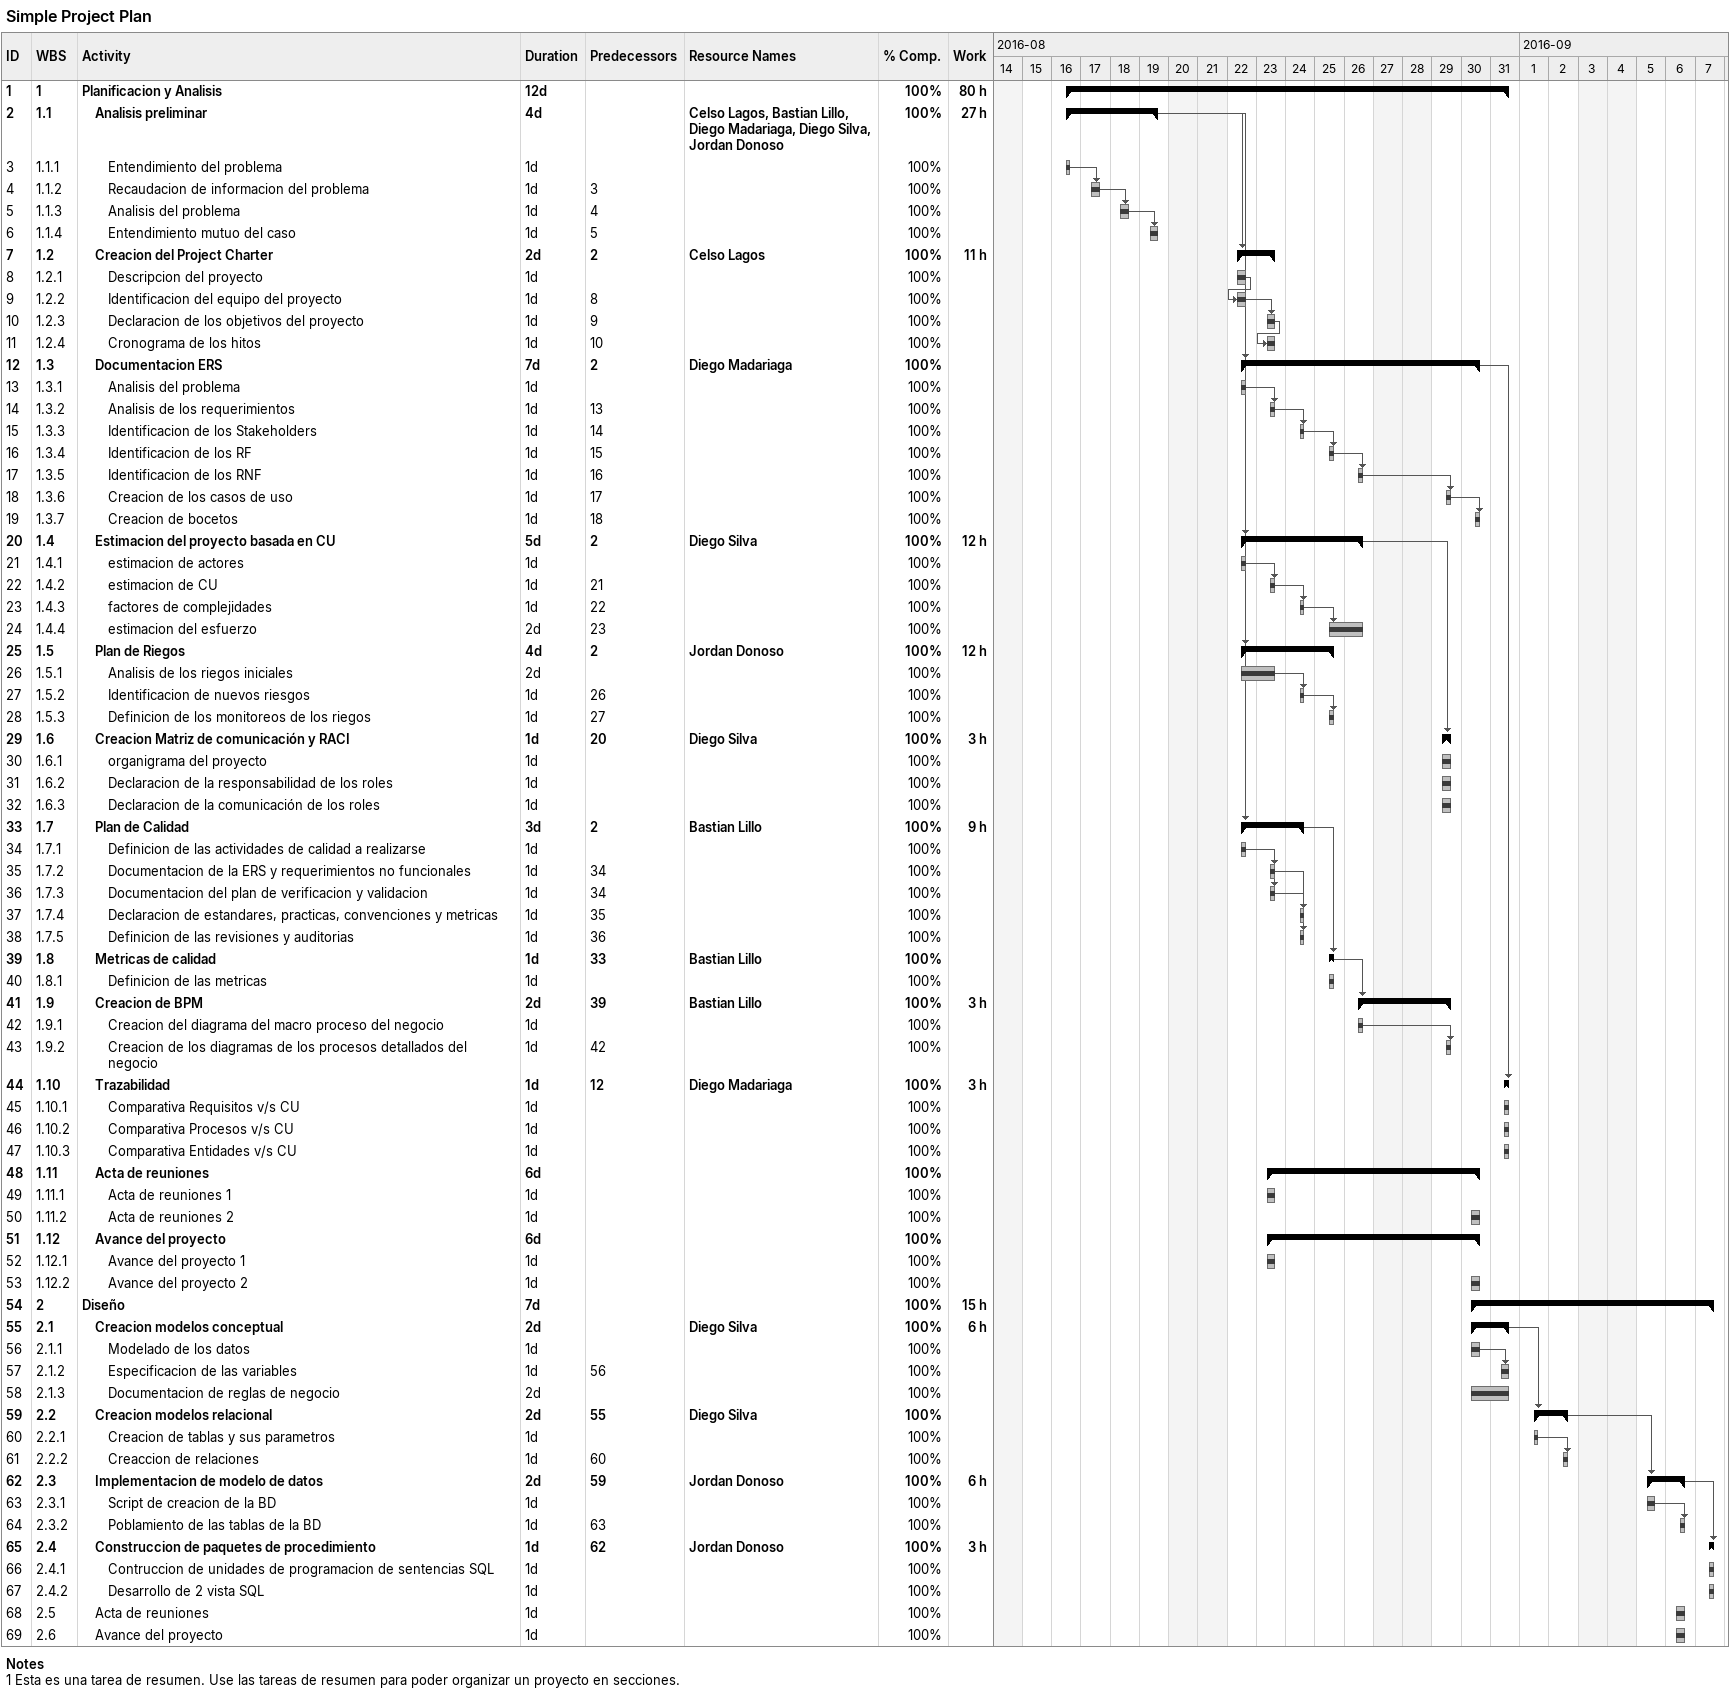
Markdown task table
Simple Project Plan

| ID | WBS | Task | Duration | Start | Finish | Predecessors | Resources | % complete | Work (h) |
|---|---|---|---|---|---|---|---|---|---|
| 1 | 1 | **Planificacion y Analisis** | 12d | 2016-08-16 | 2016-08-31 |  |  | 100 | 80 |
| 2 | 1.1 | **Analisis preliminar** | 4d | 2016-08-16 | 2016-08-19 |  | Celso Lagos, Bastian Lillo, Diego Madariaga, Diego Silva, Jordan Donoso | 100 | 27 |
| 3 | 1.1.1 | Entendimiento del problema | 1d | 2016-08-16 | 2016-08-16 |  |  | 100 |  |
| 4 | 1.1.2 | Recaudacion de informacion del problema | 1d | 2016-08-17 | 2016-08-17 | 3 |  | 100 |  |
| 5 | 1.1.3 | Analisis del problema | 1d | 2016-08-18 | 2016-08-18 | 4 |  | 100 |  |
| 6 | 1.1.4 | Entendimiento mutuo del caso | 1d | 2016-08-19 | 2016-08-19 | 5 |  | 100 |  |
| 7 | 1.2 | **Creacion del Project Charter** | 2d | 2016-08-22 | 2016-08-23 | 2 | Celso Lagos | 100 | 11 |
| 8 | 1.2.1 | Descripcion del proyecto | 1d | 2016-08-22 | 2016-08-22 |  |  | 100 |  |
| 9 | 1.2.2 | Identificacion del equipo del proyecto | 1d | 2016-08-22 | 2016-08-22 | 8 |  | 100 |  |
| 10 | 1.2.3 | Declaracion de los objetivos del proyecto | 1d | 2016-08-23 | 2016-08-23 | 9 |  | 100 |  |
| 11 | 1.2.4 | Cronograma de los hitos | 1d | 2016-08-23 | 2016-08-23 | 10 |  | 100 |  |
| 12 | 1.3 | **Documentacion ERS** | 7d | 2016-08-22 | 2016-08-30 | 2 | Diego Madariaga | 100 |  |
| 13 | 1.3.1 | Analisis del problema | 1d | 2016-08-22 | 2016-08-22 |  |  | 100 |  |
| 14 | 1.3.2 | Analisis de los requerimientos | 1d | 2016-08-23 | 2016-08-23 | 13 |  | 100 |  |
| 15 | 1.3.3 | Identificacion de los Stakeholders | 1d | 2016-08-24 | 2016-08-24 | 14 |  | 100 |  |
| 16 | 1.3.4 | Identificacion de los RF | 1d | 2016-08-25 | 2016-08-25 | 15 |  | 100 |  |
| 17 | 1.3.5 | Identificacion de los RNF | 1d | 2016-08-26 | 2016-08-26 | 16 |  | 100 |  |
| 18 | 1.3.6 | Creacion de los casos de uso | 1d | 2016-08-29 | 2016-08-29 | 17 |  | 100 |  |
| 19 | 1.3.7 | Creacion de bocetos | 1d | 2016-08-30 | 2016-08-30 | 18 |  | 100 |  |
| 20 | 1.4 | **Estimacion del proyecto basada en CU** | 5d | 2016-08-22 | 2016-08-26 | 2 | Diego Silva | 100 | 12 |
| 21 | 1.4.1 | estimacion de actores | 1d | 2016-08-22 | 2016-08-22 |  |  | 100 |  |
| 22 | 1.4.2 | estimacion de CU | 1d | 2016-08-23 | 2016-08-23 | 21 |  | 100 |  |
| 23 | 1.4.3 | factores de complejidades | 1d | 2016-08-24 | 2016-08-24 | 22 |  | 100 |  |
| 24 | 1.4.4 | estimacion del esfuerzo | 2d | 2016-08-25 | 2016-08-26 | 23 |  | 100 |  |
| 25 | 1.5 | **Plan de Riegos** | 4d | 2016-08-22 | 2016-08-25 | 2 | Jordan Donoso | 100 | 12 |
| 26 | 1.5.1 | Analisis de los riegos iniciales | 2d | 2016-08-22 | 2016-08-23 |  |  | 100 |  |
| 27 | 1.5.2 | Identificacion de nuevos riesgos | 1d | 2016-08-24 | 2016-08-24 | 26 |  | 100 |  |
| 28 | 1.5.3 | Definicion de los monitoreos de los riegos | 1d | 2016-08-25 | 2016-08-25 | 27 |  | 100 |  |
| 29 | 1.6 | **Creacion Matriz de comunicación y RACI** | 1d | 2016-08-29 | 2016-08-29 | 20 | Diego Silva | 100 | 3 |
| 30 | 1.6.1 | organigrama del proyecto | 1d | 2016-08-29 | 2016-08-29 |  |  | 100 |  |
| 31 | 1.6.2 | Declaracion de la responsabilidad de los roles | 1d | 2016-08-29 | 2016-08-29 |  |  | 100 |  |
| 32 | 1.6.3 | Declaracion de la comunicación de los roles | 1d | 2016-08-29 | 2016-08-29 |  |  | 100 |  |
| 33 | 1.7 | **Plan de Calidad** | 3d | 2016-08-22 | 2016-08-24 | 2 | Bastian Lillo | 100 | 9 |
| 34 | 1.7.1 | Definicion de las actividades de calidad a realizarse | 1d | 2016-08-22 | 2016-08-22 |  |  | 100 |  |
| 35 | 1.7.2 | Documentacion de la ERS y requerimientos no funcionales | 1d | 2016-08-23 | 2016-08-23 | 34 |  | 100 |  |
| 36 | 1.7.3 | Documentacion del plan de verificacion y validacion | 1d | 2016-08-23 | 2016-08-23 | 34 |  | 100 |  |
| 37 | 1.7.4 | Declaracion de estandares, practicas, convenciones y metricas | 1d | 2016-08-24 | 2016-08-24 | 35 |  | 100 |  |
| 38 | 1.7.5 | Definicion de las revisiones y auditorias | 1d | 2016-08-24 | 2016-08-24 | 36 |  | 100 |  |
| 39 | 1.8 | **Metricas de calidad** | 1d | 2016-08-25 | 2016-08-25 | 33 | Bastian Lillo | 100 |  |
| 40 | 1.8.1 | Definicion de las metricas | 1d | 2016-08-25 | 2016-08-25 |  |  | 100 |  |
| 41 | 1.9 | **Creacion de BPM** | 2d | 2016-08-26 | 2016-08-29 | 39 | Bastian Lillo | 100 | 3 |
| 42 | 1.9.1 | Creacion del diagrama del macro proceso del negocio | 1d | 2016-08-26 | 2016-08-26 |  |  | 100 |  |
| 43 | 1.9.2 | Creacion de los diagramas de los procesos detallados del negocio | 1d | 2016-08-29 | 2016-08-29 | 42 |  | 100 |  |
| 44 | 1.10 | **Trazabilidad** | 1d | 2016-08-31 | 2016-08-31 | 12 | Diego Madariaga | 100 | 3 |
| 45 | 1.10.1 | Comparativa Requisitos v/s CU | 1d | 2016-08-31 | 2016-08-31 |  |  | 100 |  |
| 46 | 1.10.2 | Comparativa Procesos v/s CU | 1d | 2016-08-31 | 2016-08-31 |  |  | 100 |  |
| 47 | 1.10.3 | Comparativa Entidades v/s CU | 1d | 2016-08-31 | 2016-08-31 |  |  | 100 |  |
| 48 | 1.11 | **Acta de reuniones** | 6d | 2016-08-23 | 2016-08-30 |  |  | 100 |  |
| 49 | 1.11.1 | Acta de reuniones 1 | 1d | 2016-08-23 | 2016-08-23 |  |  | 100 |  |
| 50 | 1.11.2 | Acta de reuniones 2 | 1d | 2016-08-30 | 2016-08-30 |  |  | 100 |  |
| 51 | 1.12 | **Avance del proyecto** | 6d | 2016-08-23 | 2016-08-30 |  |  | 100 |  |
| 52 | 1.12.1 | Avance del proyecto 1 | 1d | 2016-08-23 | 2016-08-23 |  |  | 100 |  |
| 53 | 1.12.2 | Avance del proyecto 2 | 1d | 2016-08-30 | 2016-08-30 |  |  | 100 |  |
| 54 | 2 | **Diseño** | 7d | 2016-08-30 | 2016-09-07 |  |  | 100 | 15 |
| 55 | 2.1 | **Creacion modelos conceptual** | 2d | 2016-08-30 | 2016-08-31 |  | Diego Silva | 100 | 6 |
| 56 | 2.1.1 | Modelado de los datos | 1d | 2016-08-30 | 2016-08-30 |  |  | 100 |  |
| 57 | 2.1.2 | Especificacion de las variables | 1d | 2016-08-31 | 2016-08-31 | 56 |  | 100 |  |
| 58 | 2.1.3 | Documentacion de reglas de negocio | 2d | 2016-08-30 | 2016-08-31 |  |  | 100 |  |
| 59 | 2.2 | **Creacion modelos relacional** | 2d | 2016-09-01 | 2016-09-02 | 55 | Diego Silva | 100 |  |
| 60 | 2.2.1 | Creacion de tablas y sus parametros | 1d | 2016-09-01 | 2016-09-01 |  |  | 100 |  |
| 61 | 2.2.2 | Creaccion de relaciones | 1d | 2016-09-02 | 2016-09-02 | 60 |  | 100 |  |
| 62 | 2.3 | **Implementacion de modelo de datos** | 2d | 2016-09-05 | 2016-09-06 | 59 | Jordan Donoso | 100 | 6 |
| 63 | 2.3.1 | Script de creacion de la BD | 1d | 2016-09-05 | 2016-09-05 |  |  | 100 |  |
| 64 | 2.3.2 | Poblamiento de las tablas de la BD | 1d | 2016-09-06 | 2016-09-06 | 63 |  | 100 |  |
| 65 | 2.4 | **Construccion de paquetes de procedimiento** | 1d | 2016-09-07 | 2016-09-07 | 62 | Jordan Donoso | 100 | 3 |
| 66 | 2.4.1 | Contruccion de unidades de programacion de sentencias SQL | 1d | 2016-09-07 | 2016-09-07 |  |  | 100 |  |
| 67 | 2.4.2 | Desarrollo de 2 vista SQL | 1d | 2016-09-07 | 2016-09-07 |  |  | 100 |  |
| 68 | 2.5 | Acta de reuniones | 1d | 2016-09-06 | 2016-09-06 |  |  | 100 |  |
| 69 | 2.6 | Avance del proyecto | 1d | 2016-09-06 | 2016-09-06 |  |  | 100 |  |

Notes
- 1: Esta es una tarea de resumen. Use las tareas de resumen para poder organizar un proyecto en secciones.
